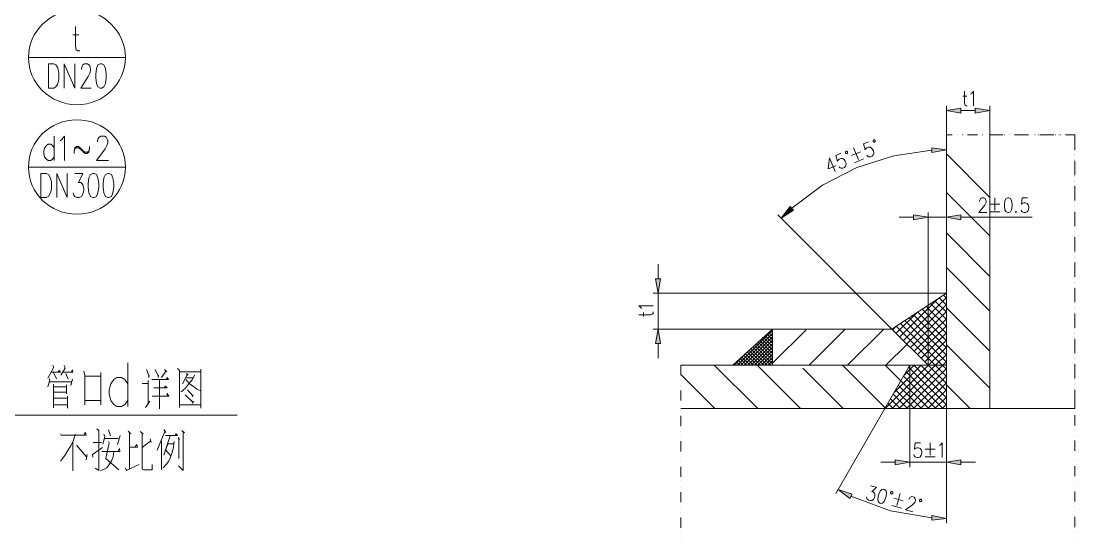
# Model space of a CAD drawing. Header units: millimetres. Extents: x 0 to 829, y 0 to 586.
# Drawn here: x 326.8 to 460.9, y 111.9 to 177.6 of the extents above; entities that cross this region are included whole.
import ezdxf

# ---------------------------------------------------------------- set-up
doc = ezdxf.new("R2010")
doc.units = ezdxf.units.MM

msp = doc.modelspace()

# ---------------------------------------------------------------- hatches: boundary and pattern name
h = msp.add_hatch(color=0)
h.dxf.hatch_style = 2
h.paths.add_polyline_path([(446.376778, 166.546389), (444.528222, 166.239472), (446.376778, 165.929028)])
h = msp.add_hatch(color=0)
h.dxf.hatch_style = 2
h.paths.add_polyline_path([(448.204167, 166.546389), (450.052722, 166.239472), (448.204167, 165.929028)])
h = msp.add_hatch(color=0)
h.dxf.hatch_style = 2
h.paths.add_polyline_path([(442.669083, 161.508722), (444.528222, 161.25825), (442.69025, 160.891361)])
h = msp.add_hatch(color=0)
h.dxf.hatch_style = 2
h.paths.add_polyline_path([(425.069, 153.592389), (423.51325, 152.551694), (424.649194, 154.043944)])
h = msp.add_hatch(color=0)
h.dxf.hatch_style = 2
h.paths.add_polyline_path([(440.361917, 152.975028), (442.210472, 152.668111), (440.361917, 152.357667)])
h = msp.add_hatch(color=0)
h.dxf.hatch_style = 2
h.paths.add_polyline_path([(446.376778, 152.975028), (444.528222, 152.668111), (446.376778, 152.357667)])
h = msp.add_hatch(color=0)
h.dxf.hatch_style = 2
h.paths.add_polyline_path([(407.550056, 144.861139), (407.856972, 143.012583), (408.167417, 144.861139)])
h = msp.add_hatch(color=0)
h.dxf.hatch_style = 2
h.paths.add_polyline_path([(407.550056, 136.606139), (407.856972, 138.454694), (408.167417, 136.606139)])
h = msp.add_hatch(color=0)
h.dxf.hatch_style = 2
h.paths.add_polyline_path([(438.023, 121.821222), (439.871556, 121.510778), (438.023, 121.203861)])
h = msp.add_hatch(color=0)
h.dxf.hatch_style = 2
h.paths.add_polyline_path([(446.376778, 121.821222), (444.528222, 121.510778), (446.376778, 121.203861)])
h = msp.add_hatch(color=0)
h.dxf.hatch_style = 2
h.paths.add_polyline_path([(432.237444, 116.921139), (430.75225, 118.064139), (432.53025, 117.464417)])
h = msp.add_hatch(color=0)
h.dxf.hatch_style = 2
h.paths.add_polyline_path([(442.69025, 114.7445), (444.528222, 114.374083), (442.669083, 114.127139)])

# ---------------------------------------------------------------- linework, layer by layer
at = {"color": 0, "lineweight": 0}
for points in [[(333.748944, 176.925111), (333.748944, 174.430972), (333.858306, 173.99), (334.080556, 173.841833), (334.299278, 173.841833)], [(333.417333, 175.898528), (334.189917, 175.898528)], [(340.113056, 172.998694), (327.787, 172.998694)], [(332.330778, 169.107556), (332.330778, 172.190833), (333.667806, 169.107556), (333.667806, 172.190833)], [(334.525056, 171.457056), (334.525056, 171.601694), (334.620306, 171.898028), (334.715556, 172.042667), (334.906056, 172.190833), (335.287056, 172.190833), (335.477556, 172.042667), (335.572806, 171.898028), (335.668056, 171.601694), (335.668056, 171.308889), (335.572806, 171.016083), (335.382306, 170.575111), (334.429806, 169.107556), (335.763306, 169.107556)], [(446.620194, 168.088028), (447.114083, 168.088028)], [(446.831861, 168.701861), (446.831861, 167.206083), (446.902417, 166.9415), (447.043528, 166.853306), (447.184639, 166.853306)], [(447.607972, 168.349083), (447.749083, 168.437278), (447.96075, 168.701861), (447.96075, 166.853306)], [(444.528222, 163.142083), (444.528222, 166.853306)], [(446.376778, 166.239472), (448.204167, 166.239472)], [(450.052722, 163.142083), (450.052722, 166.853306)], [(331.053722, 162.993917), (331.053722, 159.910639)], [(331.822778, 162.404778), (332.045028, 162.552944), (332.373111, 162.993917), (332.373111, 159.910639)], [(336.553528, 162.260139), (336.553528, 162.404778), (336.666417, 162.697583), (336.775778, 162.84575), (336.9945, 162.993917), (337.435472, 162.993917), (337.654194, 162.84575), (337.763556, 162.697583), (337.876444, 162.404778), (337.876444, 162.111972), (337.763556, 161.819167), (337.544833, 161.378194), (336.444167, 159.910639), (337.985806, 159.910639)], [(434.618694, 162.267194), (433.966056, 161.999083), (434.205944, 161.240611), (434.237694, 161.349972), (434.399972, 161.51225), (434.594, 161.593389), (434.823306, 161.589861), (435.020861, 161.484028), (435.186667, 161.265306), (435.253694, 161.103028), (435.288972, 160.831389), (435.225472, 160.616194), (435.066722, 160.453917), (434.869167, 160.372778), (434.639861, 160.372778), (434.541083, 160.425694), (434.410556, 160.563278)], [(444.528222, 163.142083), (444.528222, 128.3335)], [(445.251417, 163.142083), (444.528222, 163.142083)], [(445.897, 163.142083), (445.914639, 163.142083)], [(446.546111, 163.142083), (446.56375, 163.142083)], [(448.486389, 163.142083), (447.191694, 163.142083)], [(449.131972, 163.142083), (449.149611, 163.142083)], [(449.781083, 163.142083), (449.798722, 163.142083)], [(451.248639, 163.142083), (450.052722, 163.142083)], [(451.248639, 163.142083), (450.052722, 163.142083)], [(451.248639, 163.142083), (450.052722, 163.142083)], [(451.248639, 163.142083), (450.052722, 163.142083)], [(450.052722, 163.142083), (450.052722, 128.3335)], [(451.721361, 163.142083), (450.426667, 163.142083)], [(451.894222, 163.142083), (451.911861, 163.142083)], [(451.894222, 163.142083), (451.911861, 163.142083)], [(451.894222, 163.142083), (451.911861, 163.142083)], [(451.894222, 163.142083), (451.911861, 163.142083)], [(452.366944, 163.142083), (452.384583, 163.142083)], [(452.543333, 163.142083), (452.560972, 163.142083)], [(452.543333, 163.142083), (452.560972, 163.142083)], [(452.543333, 163.142083), (452.560972, 163.142083)], [(452.543333, 163.142083), (452.560972, 163.142083)], [(453.016056, 163.142083), (453.033694, 163.142083)], [(454.483611, 163.142083), (453.188917, 163.142083)], [(454.483611, 163.142083), (453.188917, 163.142083)], [(454.483611, 163.142083), (453.188917, 163.142083)], [(454.483611, 163.142083), (453.188917, 163.142083)], [(454.956333, 163.142083), (453.661639, 163.142083)], [(455.129194, 163.142083), (455.146833, 163.142083)], [(455.129194, 163.142083), (455.146833, 163.142083)], [(455.129194, 163.142083), (455.146833, 163.142083)], [(455.129194, 163.142083), (455.146833, 163.142083)], [(455.601917, 163.142083), (455.619556, 163.142083)], [(455.778306, 163.142083), (455.795944, 163.142083)], [(455.778306, 163.142083), (455.795944, 163.142083)], [(455.778306, 163.142083), (455.795944, 163.142083)], [(455.778306, 163.142083), (455.795944, 163.142083)], [(456.251028, 163.142083), (456.268667, 163.142083)], [(457.718583, 163.142083), (456.423889, 163.142083)], [(457.718583, 163.142083), (456.423889, 163.142083)], [(457.718583, 163.142083), (456.423889, 163.142083)], [(457.718583, 163.142083), (456.423889, 163.142083)], [(458.191306, 163.142083), (456.896611, 163.142083)], [(458.364167, 163.142083), (458.381806, 163.142083)], [(458.364167, 163.142083), (458.381806, 163.142083)], [(458.364167, 163.142083), (458.381806, 163.142083)], [(458.364167, 163.142083), (458.381806, 163.142083)], [(458.836889, 163.142083), (458.854528, 163.142083)], [(459.013278, 163.142083), (459.030917, 163.142083)], [(459.013278, 163.142083), (459.030917, 163.142083)], [(459.013278, 163.142083), (459.030917, 163.142083)], [(459.013278, 163.142083), (459.030917, 163.142083)], [(459.486, 163.142083), (459.503639, 163.142083)], [(460.854778, 163.142083), (459.658861, 163.142083)], [(460.854778, 163.142083), (459.658861, 163.142083)], [(460.854778, 163.142083), (459.658861, 163.142083)], [(460.854778, 163.142083), (459.658861, 163.142083)], [(460.854778, 163.142083), (460.131583, 163.142083)], [(460.854778, 161.794472), (460.854778, 163.142083)], [(460.854778, 161.265306), (460.854778, 163.142083)], [(460.854778, 161.265306), (460.854778, 163.142083)], [(460.854778, 161.265306), (460.854778, 163.142083)], [(460.854778, 161.265306), (460.854778, 163.142083)], [(331.053722, 161.526361), (330.831472, 161.819167), (330.61275, 161.967333), (330.281139, 161.967333), (330.062417, 161.819167), (329.843694, 161.526361), (329.734333, 161.085389), (329.734333, 160.792583), (329.843694, 160.351611), (330.062417, 160.058806), (330.281139, 159.910639), (330.61275, 159.910639), (330.831472, 160.058806), (331.053722, 160.351611)], [(333.583139, 160.792583), (333.583139, 161.085389), (333.6925, 161.526361), (333.91475, 161.671), (334.133472, 161.671), (334.355722, 161.526361), (334.793167, 161.085389), (335.015417, 160.937222), (335.234139, 160.937222), (335.452861, 161.085389), (335.56575, 161.378194)], [(333.583139, 161.085389), (333.6925, 161.378194), (333.91475, 161.526361), (334.133472, 161.526361), (334.355722, 161.378194), (334.793167, 160.937222), (335.015417, 160.792583), (335.234139, 160.792583), (335.452861, 160.937222), (335.56575, 161.378194), (335.56575, 161.671)], [(442.679667, 161.198278), (437.825444, 160.492722), (433.154667, 158.993417), (428.790806, 156.74975), (424.860861, 153.818167)], [(432.449111, 160.513889), (433.620333, 160.997194)], [(432.731333, 161.487556), (433.338111, 160.023528)], [(460.854778, 161.145361), (460.872417, 161.145361)], [(429.67275, 160.221083), (429.492833, 158.8135), (430.470028, 159.215667)], [(429.67275, 160.221083), (430.381833, 158.513639)], [(431.105028, 160.81375), (430.455917, 160.545639), (430.692278, 159.783639), (430.724028, 159.893), (430.886306, 160.055278), (431.080333, 160.136417), (431.309639, 160.136417), (431.507194, 160.027056), (431.673, 159.811861), (431.740028, 159.646056), (431.775306, 159.377944), (431.715333, 159.159222), (431.553056, 158.996944), (431.3555, 158.915806), (431.129722, 158.919333), (431.030944, 158.97225), (430.896889, 159.106306)], [(432.819528, 159.617833), (433.99075, 160.104667)], [(450.052722, 155.204583), (444.528222, 160.729083)], [(460.854778, 160.619722), (460.872417, 160.619722)], [(460.854778, 160.619722), (460.872417, 160.619722)], [(460.854778, 160.619722), (460.872417, 160.619722)], [(460.854778, 160.619722), (460.872417, 160.619722)], [(460.854778, 160.499778), (460.872417, 160.499778)], [(460.854778, 159.974139), (460.872417, 159.974139)], [(460.854778, 159.974139), (460.872417, 159.974139)], [(460.854778, 159.974139), (460.872417, 159.974139)], [(460.854778, 159.974139), (460.872417, 159.974139)], [(460.854778, 158.5595), (460.854778, 159.850667)], [(340.113056, 159.0675), (327.787, 159.0675)], [(331.378278, 155.176361), (331.378278, 158.259639), (332.711778, 155.176361), (332.711778, 158.259639)], [(333.667806, 158.259639), (334.715556, 158.259639), (334.144056, 157.084889), (334.429806, 157.084889), (334.620306, 156.936722), (334.715556, 156.792083), (334.810806, 156.351111), (334.810806, 156.058306), (334.715556, 155.617333), (334.525056, 155.324528), (334.239306, 155.176361), (333.953556, 155.176361), (333.667806, 155.324528), (333.572556, 155.469167), (333.473778, 155.7655)], [(460.854778, 158.030333), (460.854778, 159.325028)], [(460.854778, 158.030333), (460.854778, 159.325028)], [(460.854778, 158.030333), (460.854778, 159.325028)], [(460.854778, 158.030333), (460.854778, 159.325028)], [(460.854778, 157.910389), (460.872417, 157.910389)], [(460.854778, 157.38475), (460.872417, 157.38475)], [(460.854778, 157.38475), (460.872417, 157.38475)], [(460.854778, 157.38475), (460.872417, 157.38475)], [(460.854778, 157.38475), (460.872417, 157.38475)], [(460.854778, 157.264806), (460.872417, 157.264806)], [(450.052722, 150.311556), (444.528222, 155.836056)], [(460.854778, 156.739167), (460.872417, 156.739167)], [(460.854778, 156.739167), (460.872417, 156.739167)], [(460.854778, 156.739167), (460.872417, 156.739167)], [(460.854778, 156.739167), (460.872417, 156.739167)], [(460.854778, 155.324528), (460.854778, 156.615694)], [(460.854778, 154.795361), (460.854778, 156.090056)], [(460.854778, 154.795361), (460.854778, 156.090056)], [(460.854778, 154.795361), (460.854778, 156.090056)], [(460.854778, 154.795361), (460.854778, 156.090056)], [(448.736861, 154.693056), (448.736861, 154.777722), (448.807417, 154.954111), (448.874444, 155.042306), (449.015556, 155.1305), (449.297778, 155.1305), (449.438889, 155.042306), (449.509444, 154.954111), (449.58, 154.777722), (449.58, 154.604861), (449.509444, 154.428472), (449.368333, 154.163889), (448.666306, 153.281944), (449.650556, 153.281944)], [(450.073889, 154.340278), (451.340361, 154.340278)], [(450.705361, 155.1305), (450.705361, 153.546528)], [(454.861083, 155.1305), (454.159056, 155.1305), (454.0885, 154.340278), (454.159056, 154.428472), (454.370722, 154.516667), (454.578861, 154.516667), (454.790528, 154.428472), (454.931639, 154.252083), (455.002194, 153.9875), (455.002194, 153.811111), (454.931639, 153.546528), (454.790528, 153.370139), (454.578861, 153.281944), (454.370722, 153.281944), (454.159056, 153.370139), (454.0885, 153.458333), (454.017944, 153.634722)], [(460.854778, 154.675417), (460.872417, 154.675417)], [(460.854778, 154.149778), (460.872417, 154.149778)], [(460.854778, 154.149778), (460.872417, 154.149778)], [(460.854778, 154.149778), (460.872417, 154.149778)], [(460.854778, 154.149778), (460.872417, 154.149778)], [(437.606722, 138.454694), (423.075806, 152.989139)], [(442.210472, 133.854472), (442.210472, 153.281944)], [(444.528222, 143.012583), (444.528222, 153.281944)], [(450.073889, 153.370139), (451.340361, 153.370139)], [(453.382944, 153.458333), (453.312389, 153.370139), (453.382944, 153.281944), (453.4535, 153.370139)], [(460.854778, 154.029833), (460.872417, 154.029833)], [(460.854778, 153.504194), (460.872417, 153.504194)], [(460.854778, 153.504194), (460.872417, 153.504194)], [(460.854778, 153.504194), (460.872417, 153.504194)], [(460.854778, 153.504194), (460.872417, 153.504194)], [(460.854778, 152.086028), (460.854778, 153.380722)], [(460.854778, 151.560389), (460.854778, 152.855083)], [(460.854778, 151.560389), (460.854778, 152.855083)], [(460.854778, 151.560389), (460.854778, 152.855083)], [(460.854778, 151.560389), (460.854778, 152.855083)], [(440.361917, 152.668111), (438.513361, 152.668111)], [(442.210472, 152.668111), (444.528222, 152.668111)], [(446.376778, 152.668111), (455.443167, 152.668111)], [(450.052722, 145.157472), (444.528222, 150.681972)], [(460.854778, 151.440444), (460.872417, 151.440444)], [(460.854778, 150.914806), (460.872417, 150.914806)], [(460.854778, 150.914806), (460.872417, 150.914806)], [(460.854778, 150.914806), (460.872417, 150.914806)], [(460.854778, 150.914806), (460.872417, 150.914806)], [(460.854778, 150.794861), (460.872417, 150.794861)], [(460.854778, 150.269222), (460.872417, 150.269222)], [(460.854778, 150.269222), (460.872417, 150.269222)], [(460.854778, 150.269222), (460.872417, 150.269222)], [(460.854778, 150.269222), (460.872417, 150.269222)], [(460.854778, 148.851056), (460.854778, 150.14575)], [(460.854778, 148.325417), (460.854778, 149.620111)], [(460.854778, 148.325417), (460.854778, 149.620111)], [(460.854778, 148.325417), (460.854778, 149.620111)], [(460.854778, 148.325417), (460.854778, 149.620111)], [(460.854778, 148.205472), (460.872417, 148.205472)], [(460.854778, 147.679833), (460.872417, 147.679833)], [(460.854778, 147.679833), (460.872417, 147.679833)], [(460.854778, 147.679833), (460.872417, 147.679833)], [(460.854778, 147.679833), (460.872417, 147.679833)], [(460.854778, 147.559889), (460.872417, 147.559889)], [(407.856972, 144.861139), (407.856972, 146.709694)], [(450.052722, 140.744222), (444.528222, 146.268722)], [(460.854778, 147.03425), (460.872417, 147.03425)], [(460.854778, 147.03425), (460.872417, 147.03425)], [(460.854778, 147.03425), (460.872417, 147.03425)], [(460.854778, 147.03425), (460.872417, 147.03425)], [(460.854778, 145.616083), (460.854778, 146.910778)], [(460.854778, 145.090444), (460.854778, 146.385139)], [(460.854778, 145.090444), (460.854778, 146.385139)], [(460.854778, 145.090444), (460.854778, 146.385139)], [(460.854778, 145.090444), (460.854778, 146.385139)], [(460.854778, 144.9705), (460.872417, 144.9705)], [(460.854778, 144.444861), (460.872417, 144.444861)], [(460.854778, 144.444861), (460.872417, 144.444861)], [(460.854778, 144.444861), (460.872417, 144.444861)], [(460.854778, 144.444861), (460.872417, 144.444861)], [(460.854778, 144.324917), (460.872417, 144.324917)], [(460.854778, 143.799278), (460.872417, 143.799278)], [(460.854778, 143.799278), (460.872417, 143.799278)], [(460.854778, 143.799278), (460.872417, 143.799278)], [(460.854778, 143.799278), (460.872417, 143.799278)], [(460.854778, 142.381111), (460.854778, 143.675806)], [(444.528222, 143.012583), (407.243139, 143.012583)], [(407.856972, 143.012583), (407.856972, 138.454694)], [(437.606722, 138.454694), (444.528222, 143.012583)], [(438.601556, 137.463389), (443.416972, 142.278806)], [(439.053111, 137.011833), (444.528222, 142.483417)], [(444.528222, 141.495639), (443.614528, 142.409333)], [(444.528222, 142.402278), (444.157806, 142.769167)], [(460.854778, 141.855472), (460.854778, 143.150167)], [(460.854778, 141.855472), (460.854778, 143.150167)], [(460.854778, 141.855472), (460.854778, 143.150167)], [(460.854778, 141.855472), (460.854778, 143.150167)], [(405.747361, 141.051139), (405.659167, 141.19225), (405.394583, 141.403917), (407.243139, 141.403917)], [(439.508194, 136.55675), (444.528222, 141.576778)], [(444.528222, 137.869083), (441.427306, 140.97)], [(444.528222, 138.775722), (441.974111, 141.329833)], [(444.528222, 139.682361), (442.520917, 141.689667)], [(444.528222, 140.589), (443.067722, 142.0495)], [(450.052722, 135.628944), (444.528222, 141.153444)], [(460.854778, 141.735528), (460.872417, 141.735528)], [(460.854778, 141.209889), (460.872417, 141.209889)], [(460.854778, 141.209889), (460.872417, 141.209889)], [(460.854778, 141.209889), (460.872417, 141.209889)], [(460.854778, 141.209889), (460.872417, 141.209889)], [(460.854778, 141.089944), (460.872417, 141.089944)], [(405.394583, 140.275028), (406.890361, 140.275028), (407.154944, 140.345583), (407.243139, 140.486694), (407.243139, 140.627806)], [(406.008417, 140.063361), (406.008417, 140.55725)], [(438.146472, 137.918472), (440.764083, 140.532556)], [(444.528222, 134.242528), (439.240083, 139.530667)], [(444.528222, 135.149167), (439.786889, 139.8905)], [(439.95975, 136.105194), (444.528222, 140.673667)], [(444.528222, 136.055806), (440.333694, 140.250333)], [(440.411306, 135.650111), (444.528222, 139.767028)], [(444.528222, 136.962444), (440.8805, 140.610167)], [(460.854778, 140.560778), (460.872417, 140.560778)], [(460.854778, 140.560778), (460.872417, 140.560778)], [(460.854778, 140.560778), (460.872417, 140.560778)], [(460.854778, 140.560778), (460.872417, 140.560778)], [(460.854778, 139.146139), (460.854778, 140.440833)], [(460.854778, 138.6205), (460.854778, 139.915194)], [(460.854778, 138.6205), (460.854778, 139.915194)], [(460.854778, 138.6205), (460.854778, 139.915194)], [(460.854778, 138.6205), (460.854778, 139.915194)], [(426.765861, 138.454694), (407.243139, 138.454694)], [(422.426694, 138.454694), (417.381972, 133.854472)], [(422.426694, 138.454694), (417.381972, 133.854472)], [(417.949944, 133.854472), (422.426694, 138.331222)], [(422.426694, 137.974917), (422.176222, 138.225389)], [(422.426694, 138.408833), (422.402, 138.433528)], [(422.426694, 138.454694), (437.606722, 138.454694)], [(422.426694, 133.854472), (422.426694, 138.454694)], [(422.426694, 134.119056), (426.765861, 138.454694)], [(422.426694, 138.454694), (422.426694, 133.854472)], [(427.058667, 133.854472), (431.658889, 138.454694)], [(431.951694, 133.854472), (436.551917, 138.454694)], [(442.210472, 133.854472), (437.606722, 138.454694)], [(437.694917, 138.370028), (438.111194, 138.786306)], [(443.103, 133.854472), (438.146472, 138.811)], [(444.009639, 133.854472), (438.693278, 139.170833)], [(440.866389, 135.198556), (444.528222, 138.860389)], [(460.854778, 138.500556), (460.872417, 138.500556)], [(418.387389, 133.854472), (422.426694, 137.893778)], [(418.821306, 133.854472), (422.426694, 137.459861)], [(419.25875, 133.854472), (422.426694, 137.022417)], [(422.426694, 134.923389), (420.578139, 136.771944)], [(422.426694, 135.357306), (420.807444, 136.980083)], [(422.426694, 135.79475), (421.03675, 137.188222)], [(422.426694, 136.228667), (421.262528, 137.392833)], [(422.426694, 136.666111), (421.491833, 137.600972)], [(422.426694, 137.103556), (421.717611, 137.809111)], [(422.426694, 137.537472), (421.946917, 138.01725)], [(441.317944, 134.743472), (444.528222, 137.95375)], [(441.773028, 134.291917), (444.528222, 137.047111)], [(460.854778, 137.974917), (460.872417, 137.974917)], [(460.854778, 137.974917), (460.872417, 137.974917)], [(460.854778, 137.974917), (460.872417, 137.974917)], [(460.854778, 137.974917), (460.872417, 137.974917)], [(460.854778, 137.854972), (460.872417, 137.854972)], [(460.854778, 137.325806), (460.872417, 137.325806)], [(460.854778, 137.325806), (460.872417, 137.325806)], [(460.854778, 137.325806), (460.872417, 137.325806)], [(460.854778, 137.325806), (460.872417, 137.325806)], [(460.854778, 135.911167), (460.854778, 137.205861)], [(407.856972, 136.606139), (407.856972, 134.757583)], [(420.881528, 133.854472), (419.212889, 135.523111)], [(421.315444, 133.854472), (419.438667, 135.73125)], [(421.752889, 133.854472), (419.667972, 135.939389)], [(419.692667, 133.854472), (422.426694, 136.5885)], [(422.186806, 133.854472), (419.897278, 136.147528)], [(422.426694, 134.052028), (420.123056, 136.355667)], [(420.130111, 133.854472), (422.426694, 136.151056)], [(422.426694, 134.485944), (420.352361, 136.563806)], [(420.564028, 133.854472), (422.426694, 135.717139)], [(436.844722, 133.854472), (439.525833, 136.535583)], [(442.242222, 133.854472), (444.528222, 136.140472)], [(450.052722, 130.944056), (444.528222, 136.468556)], [(460.854778, 135.385528), (460.854778, 136.680222)], [(460.854778, 135.385528), (460.854778, 136.680222)], [(460.854778, 135.385528), (460.854778, 136.680222)], [(460.854778, 135.385528), (460.854778, 136.680222)], [(340.4235, 134.140222), (340.4235, 128.594556)], [(417.516028, 133.854472), (418.891861, 135.230306)], [(417.83, 133.854472), (417.618333, 134.069667)], [(418.267444, 133.854472), (417.844111, 134.277806)], [(418.701361, 133.854472), (418.073417, 134.485944)], [(419.138806, 133.854472), (418.302722, 134.694083)], [(419.572722, 133.854472), (418.5285, 134.898694)], [(420.010167, 133.854472), (418.757806, 135.106833)], [(420.444083, 133.854472), (418.983583, 135.314972)], [(421.001472, 133.854472), (422.426694, 135.279694)], [(421.435389, 133.854472), (422.426694, 134.845778)], [(421.872833, 133.854472), (422.426694, 134.408333)], [(443.148861, 133.854472), (444.528222, 135.233833)], [(444.0555, 133.854472), (444.528222, 134.327194)], [(460.854778, 135.265583), (460.872417, 135.265583)], [(460.854778, 134.739944), (460.872417, 134.739944)], [(460.854778, 134.739944), (460.872417, 134.739944)], [(460.854778, 134.739944), (460.872417, 134.739944)], [(460.854778, 134.739944), (460.872417, 134.739944)], [(460.854778, 134.62), (460.872417, 134.62)], [(460.854778, 134.090833), (460.872417, 134.090833)], [(460.854778, 134.090833), (460.872417, 134.090833)], [(460.854778, 134.090833), (460.872417, 134.090833)], [(460.854778, 134.090833), (460.872417, 134.090833)], [(330.891444, 133.865056), (331.014917, 133.586361), (330.267028, 132.199944)], [(330.683306, 132.976056), (331.847472, 132.976056), (331.681667, 133.198306), (331.558194, 132.976056)], [(330.976111, 132.919611), (331.350056, 132.1435)], [(332.306083, 133.808611), (332.471889, 133.477), (331.889806, 132.588)], [(332.182611, 132.976056), (333.427917, 132.976056), (333.385583, 133.25475), (333.219778, 132.976056)], [(332.556556, 132.81025), (332.845833, 132.090583)], [(334.842556, 133.085417), (334.966028, 132.531556), (334.966028, 128.816806), (334.966028, 129.370667), (337.005083, 129.370667), (337.005083, 128.816806), (337.005083, 132.919611), (337.005083, 132.478639), (335.008361, 132.478639)], [(342.808278, 133.307667), (343.139889, 132.422194), (343.139889, 132.531556), (343.055222, 132.309306)], [(343.887778, 133.307667), (344.304056, 132.422194), (344.304056, 132.588), (344.261722, 132.309306)], [(345.094278, 133.307667), (345.387083, 133.0325), (345.260083, 133.085417), (344.720333, 132.309306)], [(346.759389, 133.420556), (347.006333, 133.198306), (347.006333, 128.485194), (347.006333, 128.816806), (349.712139, 128.816806), (349.712139, 128.372306), (349.712139, 133.364111), (349.712139, 133.0325), (347.006333, 133.0325)], [(347.881222, 132.81025), (348.089361, 132.588), (348.004694, 132.697361), (347.383806, 131.480278)], [(410.739167, 133.854472), (444.528222, 133.854472)], [(410.739167, 133.854472), (410.739167, 132.591528)], [(415.092444, 128.3335), (410.739167, 132.686778)], [(420.52875, 128.3335), (415.007778, 133.854472)], [(417.381972, 133.854472), (422.426694, 133.854472)], [(425.968583, 128.3335), (420.447611, 133.854472)], [(422.30675, 133.854472), (422.426694, 133.974417)], [(431.404889, 128.3335), (426.2755, 133.462889)], [(436.742417, 128.435806), (431.334333, 133.840361)], [(439.871556, 133.854472), (436.682444, 128.3335)], [(436.72125, 128.3335), (442.242222, 133.854472)], [(438.732083, 131.882444), (436.777694, 133.836833)], [(437.627889, 128.3335), (443.148861, 133.854472)], [(437.867778, 130.386667), (441.335583, 133.854472)], [(438.534528, 128.3335), (444.0555, 133.854472)], [(439.106028, 132.531556), (440.428944, 133.854472)], [(444.094306, 128.3335), (439.395306, 133.0325)], [(439.437639, 128.3335), (444.528222, 133.420556)], [(444.528222, 128.806222), (439.726917, 133.607528)], [(439.871556, 133.854472), (439.871556, 120.896944)], [(444.528222, 129.712861), (440.386611, 133.854472)], [(444.528222, 130.6195), (441.289722, 133.854472)], [(444.528222, 131.526139), (442.196361, 133.854472)], [(444.528222, 132.432778), (443.103, 133.854472)], [(444.528222, 133.339417), (444.009639, 133.854472)], [(460.854778, 132.676194), (460.854778, 133.970889)], [(460.854778, 132.150556), (460.854778, 133.44525)], [(460.854778, 132.150556), (460.854778, 133.44525)], [(460.854778, 132.150556), (460.854778, 133.44525)], [(460.854778, 132.150556), (460.854778, 133.44525)], [(330.432833, 132.1435), (330.5175, 131.977694), (330.267028, 131.092222)], [(330.475167, 131.755444), (333.346778, 131.755444)], [(330.976111, 131.423833), (330.976111, 128.42875)], [(332.637694, 131.367389), (332.637694, 130.203222)], [(333.385583, 132.090583), (333.177444, 131.258028)], [(340.4235, 131.501444), (340.024861, 132.027083), (339.62975, 132.291667), (339.037083, 132.291667), (338.638444, 132.027083), (338.243333, 131.501444), (338.045778, 130.707694), (338.045778, 130.178528), (338.243333, 129.388306), (338.638444, 128.859139), (339.037083, 128.594556), (339.62975, 128.594556), (340.024861, 128.859139), (340.4235, 129.388306)], [(342.265, 131.533194), (343.016417, 131.533194), (343.016417, 131.92125), (343.016417, 128.982611), (342.681278, 128.485194), (343.224556, 129.261306)], [(343.4715, 132.034139), (345.595222, 132.034139), (345.425889, 132.309306), (345.302417, 132.034139)], [(344.469861, 131.977694), (344.469861, 128.319389), (344.469861, 129.924528), (343.513833, 129.924528), (345.676361, 129.924528), (345.425889, 130.093861), (345.425889, 130.312583), (345.634028, 129.924528), (345.468222, 130.203222), (345.387083, 129.924528)], [(347.881222, 132.256389), (348.713778, 132.256389), (348.96425, 132.644444), (348.586778, 131.977694), (348.131694, 131.423833), (347.75775, 130.922889), (347.214472, 130.481917)], [(347.796556, 132.034139), (348.212833, 131.533194), (348.756111, 131.145139), (349.211194, 130.813528), (349.627472, 130.647722)], [(410.739167, 131.942417), (410.756806, 131.942417)], [(442.281028, 128.3335), (438.732083, 131.882444)], [(443.187667, 128.3335), (439.063694, 132.457472)], [(440.344278, 128.3335), (444.528222, 132.513917)], [(441.250917, 128.3335), (444.528222, 131.610806)], [(447.558583, 128.3335), (444.528222, 131.367389)], [(460.854778, 132.030611), (460.872417, 132.030611)], [(460.854778, 131.504972), (460.872417, 131.504972)], [(460.854778, 131.504972), (460.872417, 131.504972)], [(460.854778, 131.504972), (460.872417, 131.504972)], [(460.854778, 131.504972), (460.872417, 131.504972)], [(460.854778, 131.385028), (460.872417, 131.385028)], [(331.014917, 130.425472), (332.637694, 130.425472)], [(331.05725, 131.092222), (332.637694, 131.092222)], [(343.721972, 130.979333), (345.425889, 130.979333), (345.21775, 131.201583), (345.094278, 131.035778)], [(347.715417, 130.093861), (348.713778, 129.0955), (348.794917, 129.261306), (348.629111, 128.982611)], [(348.004694, 130.704167), (348.671444, 129.980972), (348.713778, 130.093861), (348.586778, 129.815167)], [(410.739167, 131.296833), (410.756806, 131.296833)], [(410.739167, 130.65125), (410.739167, 129.356556)], [(439.561111, 128.3335), (437.73725, 130.160889)], [(440.46775, 128.3335), (438.068861, 130.732389)], [(441.374389, 128.3335), (438.400472, 131.307417)], [(442.157556, 128.3335), (444.528222, 130.704167)], [(460.854778, 130.855861), (460.872417, 130.855861)], [(460.854778, 130.855861), (460.872417, 130.855861)], [(460.854778, 130.855861), (460.872417, 130.855861)], [(460.854778, 130.855861), (460.872417, 130.855861)], [(460.854778, 129.441222), (460.854778, 130.735917)], [(460.854778, 128.3335), (460.854778, 130.210278)], [(460.854778, 128.3335), (460.854778, 130.210278)], [(460.854778, 128.3335), (460.854778, 130.210278)], [(460.854778, 128.3335), (460.854778, 130.210278)], [(330.976111, 128.816806), (332.680028, 128.816806)], [(331.014917, 129.649361), (332.680028, 129.649361)], [(332.764694, 129.924528), (332.764694, 128.372306)], [(410.739167, 128.707444), (410.756806, 128.707444)], [(437.751361, 128.3335), (437.074028, 129.010833)], [(438.654472, 128.3335), (437.405639, 129.585861)], [(443.064194, 128.3335), (444.528222, 129.797528)], [(443.970833, 128.3335), (444.528222, 128.890889)], [(460.854778, 128.795639), (460.872417, 128.795639)], [(325.504528, 127.490361), (354.344111, 127.490361)], [(410.739167, 128.3335), (460.854778, 128.3335)], [(410.739167, 128.061861), (410.756806, 128.061861)], [(410.739167, 127.416278), (410.739167, 126.121583)], [(436.682444, 128.3335), (430.445333, 117.531444)], [(436.844722, 128.3335), (436.742417, 128.435806)], [(444.528222, 128.3335), (444.528222, 113.756722)], [(444.528222, 128.3335), (444.528222, 120.896944)], [(460.854778, 128.150056), (460.872417, 128.150056)], [(460.854778, 126.20625), (460.854778, 127.500944)], [(331.872167, 125.144389), (331.956833, 124.978583), (335.117722, 124.978583), (335.033056, 125.310194), (334.86725, 125.087944)], [(333.745417, 124.978583), (333.745417, 125.087944), (333.494944, 124.311833), (333.163333, 123.592167), (332.912861, 123.204111), (332.662389, 122.816056), (332.415444, 122.371556), (332.122639, 121.9835), (331.872167, 121.648361)], [(336.490028, 125.754694), (336.7405, 125.532444), (336.7405, 120.484194), (336.281889, 120.762889)], [(337.364917, 125.087944), (337.488389, 124.80925), (337.237917, 123.810889)], [(337.985806, 125.641806), (338.236278, 124.865694)], [(339.442778, 124.922139), (339.111167, 123.757972)], [(340.483472, 125.476), (340.815083, 125.144389)], [(340.649278, 125.25375), (340.649278, 120.65)], [(341.97925, 125.419556), (342.353194, 125.144389)], [(342.229722, 125.25375), (342.229722, 120.762889), (342.229722, 120.65), (342.395528, 120.540639), (343.520889, 120.540639), (343.520889, 121.207389)], [(345.016667, 125.69825), (345.267139, 125.310194), (345.140139, 125.419556), (344.141778, 123.034778)], [(345.806889, 124.865694), (345.016667, 122.424472), (345.517611, 123.867333), (346.2655, 123.867333)], [(345.224806, 124.922139), (346.720583, 124.922139), (346.554778, 125.144389), (346.431306, 124.922139)], [(347.302667, 125.532444), (347.637806, 125.25375), (347.472, 125.366639), (347.472, 120.484194), (346.847583, 121.038056)], [(410.739167, 125.472472), (410.756806, 125.472472)], [(410.739167, 124.826889), (410.756806, 124.826889)], [(460.854778, 125.560667), (460.872417, 125.560667)], [(460.854778, 124.915083), (460.872417, 124.915083)], [(333.413806, 124.033139), (333.413806, 120.431278)], [(333.911222, 123.701528), (335.160056, 122.20575)], [(335.992611, 122.149306), (335.950278, 122.480917), (337.195583, 123.369917)], [(336.031417, 124.033139), (337.072111, 124.033139)], [(337.403722, 124.534083), (339.192306, 124.534083)], [(337.947, 124.146028), (338.070472, 123.980222), (337.611861, 121.9835), (339.276972, 120.540639)], [(340.649278, 123.422833), (341.647639, 123.422833), (341.562972, 123.757972), (341.316028, 123.422833)], [(343.351556, 124.255389), (342.229722, 123.369917)], [(343.270417, 124.477639), (343.393889, 124.033139)], [(344.685056, 124.255389), (344.685056, 120.597083)], [(346.307833, 124.146028), (346.180833, 123.204111), (346.015028, 122.646722), (345.849222, 122.149306), (345.59875, 121.595444), (345.309472, 121.207389), (344.932, 120.819333)], [(346.80525, 124.643444), (347.013389, 124.421194), (346.889917, 124.477639), (346.889917, 121.9835)], [(410.739167, 124.181306), (410.739167, 122.886611)], [(441.247389, 123.976694), (440.545361, 123.976694), (440.474806, 123.182944), (440.545361, 123.271139), (440.7535, 123.359333), (440.965167, 123.359333), (441.176833, 123.271139), (441.317944, 123.098278), (441.3885, 122.833694), (441.3885, 122.657306), (441.317944, 122.392722), (441.176833, 122.216333), (440.965167, 122.128139), (440.7535, 122.128139), (440.545361, 122.216333), (440.474806, 122.304528), (440.40425, 122.480917)], [(442.446833, 123.976694), (442.446833, 122.392722)], [(443.64275, 123.623917), (443.783861, 123.712111), (443.995528, 123.976694), (443.995528, 122.128139)], [(460.854778, 122.971278), (460.854778, 124.265972)], [(335.241194, 122.480917), (335.117722, 121.817694)], [(338.652556, 122.868972), (338.571417, 122.20575), (338.363278, 121.704806), (338.070472, 121.207389), (337.738861, 120.819333), (337.322583, 120.597083), (336.948639, 120.484194)], [(337.114444, 122.868972), (339.400444, 122.868972), (339.361639, 123.257028), (339.192306, 122.981861)], [(345.224806, 123.091222), (345.891556, 122.315111)], [(410.739167, 122.2375), (410.756806, 122.2375)], [(441.811833, 123.182944), (443.078306, 123.182944)], [(441.811833, 122.216333), (443.078306, 122.216333)], [(460.854778, 122.325694), (460.872417, 122.325694)], [(340.067194, 120.819333), (340.317667, 120.431278)], [(340.233, 120.484194), (341.855778, 121.207389)], [(410.739167, 121.591917), (410.756806, 121.591917)], [(410.739167, 120.946333), (410.739167, 119.651639)], [(438.023, 121.510778), (436.174444, 121.510778)], [(439.871556, 121.510778), (444.528222, 121.510778)], [(446.376778, 121.510778), (448.225333, 121.510778)], [(460.854778, 121.680111), (460.872417, 121.680111)], [(460.854778, 119.736306), (460.854778, 121.031)], [(410.739167, 119.002528), (410.756806, 119.002528)], [(410.739167, 118.356944), (410.756806, 118.356944)], [(434.893861, 118.526278), (435.64175, 118.328722), (435.052611, 117.753694), (435.257222, 117.700778), (435.373639, 117.580833), (435.415972, 117.475), (435.4195, 117.203361), (435.373639, 117.034028), (435.236056, 116.794139), (435.056139, 116.660083), (434.830361, 116.631861), (434.62575, 116.684778), (434.442306, 116.822361), (434.396444, 116.928194), (434.375278, 117.115167)], [(460.854778, 119.090722), (460.872417, 119.090722)], [(460.854778, 118.445139), (460.872417, 118.445139)], [(410.739167, 117.711361), (410.739167, 116.416667)], [(432.385611, 117.192778), (437.398583, 115.312472), (442.679667, 114.434056)], [(437.821917, 116.928194), (439.046056, 116.603639)], [(438.636833, 117.531444), (438.231139, 116.000389)], [(439.751611, 116.780028), (439.772778, 116.868222), (439.885667, 117.019917), (439.977389, 117.086944), (440.136139, 117.136333), (440.407778, 117.06225), (440.520667, 116.942306), (440.566528, 116.84), (440.591222, 116.6495), (440.545361, 116.480167), (440.432472, 116.328472), (440.227861, 116.10975), (439.321222, 115.439472), (440.273722, 115.185472)], [(460.854778, 116.501333), (460.854778, 117.796028)], [(410.739167, 115.767556), (410.756806, 115.767556)], [(437.574972, 115.993333), (438.799111, 115.668778)], [(460.854778, 115.85575), (460.872417, 115.85575)], [(410.739167, 115.121972), (410.756806, 115.121972)], [(410.739167, 114.476389), (410.739167, 113.181694)], [(460.854778, 115.210167), (460.872417, 115.210167)], [(460.854778, 113.266361), (460.854778, 114.561056)], [(460.854778, 112.620778), (460.872417, 112.620778)], [(410.739167, 112.532583), (410.756806, 112.532583)], [(410.739167, 111.887), (410.756806, 111.887)], [(460.854778, 111.971667), (460.872417, 111.971667)]]:
    msp.add_lwpolyline(points, dxfattribs=at)
for points in [[(330.327, 169.107556), (330.327, 172.190833), (330.997278, 172.190833), (331.283028, 172.042667), (331.473528, 171.749861), (331.568778, 171.457056), (331.664028, 171.016083), (331.664028, 170.282306), (331.568778, 169.841333), (331.473528, 169.548528), (331.283028, 169.255722), (330.997278, 169.107556)], [(336.909833, 172.190833), (336.624083, 172.042667), (336.430056, 171.601694), (336.334806, 170.867917), (336.334806, 170.430472), (336.430056, 169.696694), (336.624083, 169.255722), (336.909833, 169.107556), (337.100333, 169.107556), (337.386083, 169.255722), (337.576583, 169.696694), (337.671833, 170.430472), (337.671833, 170.867917), (337.576583, 171.601694), (337.386083, 172.042667), (337.100333, 172.190833)], [(446.376778, 166.546389), (444.528222, 166.239472), (446.376778, 165.929028)], [(448.204167, 166.546389), (450.052722, 166.239472), (448.204167, 165.929028)], [(435.465361, 162.429472), (435.380694, 162.52825), (435.267806, 162.538833), (435.19725, 162.454167), (435.207833, 162.320111), (435.2925, 162.221333), (435.401861, 162.214278), (435.475944, 162.298944)], [(431.951694, 160.976028), (431.867028, 161.074806), (431.754139, 161.081861), (431.683583, 160.997194), (431.694167, 160.866667), (431.778833, 160.767889), (431.891722, 160.757306), (431.962278, 160.841972)], [(442.669083, 161.508722), (444.528222, 161.25825), (442.69025, 160.891361)], [(329.3745, 155.176361), (329.3745, 158.259639), (330.04125, 158.259639), (330.327, 158.111472), (330.5175, 157.818667), (330.616278, 157.525861), (330.711528, 157.084889), (330.711528, 156.351111), (330.616278, 155.910139), (330.5175, 155.617333), (330.327, 155.324528), (330.04125, 155.176361)], [(335.953806, 158.259639), (335.668056, 158.111472), (335.477556, 157.6705), (335.382306, 156.936722), (335.382306, 156.499278), (335.477556, 155.7655), (335.668056, 155.324528), (335.953806, 155.176361), (336.144306, 155.176361), (336.430056, 155.324528), (336.624083, 155.7655), (336.719333, 156.499278), (336.719333, 156.936722), (336.624083, 157.6705), (336.430056, 158.111472), (336.144306, 158.259639)], [(337.862333, 158.259639), (337.576583, 158.111472), (337.386083, 157.6705), (337.290833, 156.936722), (337.290833, 156.499278), (337.386083, 155.7655), (337.576583, 155.324528), (337.862333, 155.176361), (338.052833, 155.176361), (338.338583, 155.324528), (338.529083, 155.7655), (338.624333, 156.499278), (338.624333, 156.936722), (338.529083, 157.6705), (338.338583, 158.111472), (338.052833, 158.259639)], [(452.328139, 155.1305), (452.116472, 155.042306), (451.975361, 154.777722), (451.904806, 154.340278), (451.904806, 154.075694), (451.975361, 153.634722), (452.116472, 153.370139), (452.328139, 153.281944), (452.46925, 153.281944), (452.677389, 153.370139), (452.8185, 153.634722), (452.889056, 154.075694), (452.889056, 154.340278), (452.8185, 154.777722), (452.677389, 155.042306), (452.46925, 155.1305)], [(425.069, 153.592389), (423.51325, 152.551694), (424.649194, 154.043944)], [(440.361917, 152.975028), (442.210472, 152.668111), (440.361917, 152.357667)], [(446.376778, 152.975028), (444.528222, 152.668111), (446.376778, 152.357667)], [(407.550056, 144.861139), (407.856972, 143.012583), (408.167417, 144.861139)], [(407.550056, 136.606139), (407.856972, 138.454694), (408.167417, 136.606139)], [(417.381972, 133.854472), (422.426694, 133.854472), (422.426694, 138.454694)], [(438.023, 121.821222), (439.871556, 121.510778), (438.023, 121.203861)], [(446.376778, 121.821222), (444.528222, 121.510778), (446.376778, 121.203861)], [(432.237444, 116.921139), (430.75225, 118.064139), (432.53025, 117.464417)], [(436.527222, 118.092361), (436.301444, 118.060611), (436.096833, 117.841889), (435.916917, 117.436194), (435.849889, 117.178667), (435.804028, 116.737694), (435.871056, 116.444889), (436.0545, 116.303778), (436.188556, 116.2685), (436.417861, 116.30025), (436.622472, 116.518972), (436.802389, 116.928194), (436.869417, 117.182194), (436.915278, 117.626694), (436.844722, 117.915972), (436.664806, 118.057083)], [(437.709028, 117.598472), (437.701972, 117.729), (437.617306, 117.803083), (437.507944, 117.778389), (437.437389, 117.669028), (437.444444, 117.5385), (437.525583, 117.464417), (437.634944, 117.485583)], [(441.384972, 116.621278), (441.374389, 116.751806), (441.29325, 116.829417), (441.183889, 116.804722), (441.113333, 116.695361), (441.120389, 116.561306), (441.201528, 116.487222), (441.310889, 116.511917)], [(442.69025, 114.7445), (444.528222, 114.374083), (442.669083, 114.127139)]]:
    msp.add_lwpolyline(points, close=True, dxfattribs=at)
for centre in [(333.950028, 172.998694), (333.950028, 159.0675)]:
    msp.add_ellipse(centre, major_axis=(6.163028, 0), ratio=0.974814, start_param=0, end_param=6.283185, dxfattribs=at)

doc.saveas('drawing.dxf')
